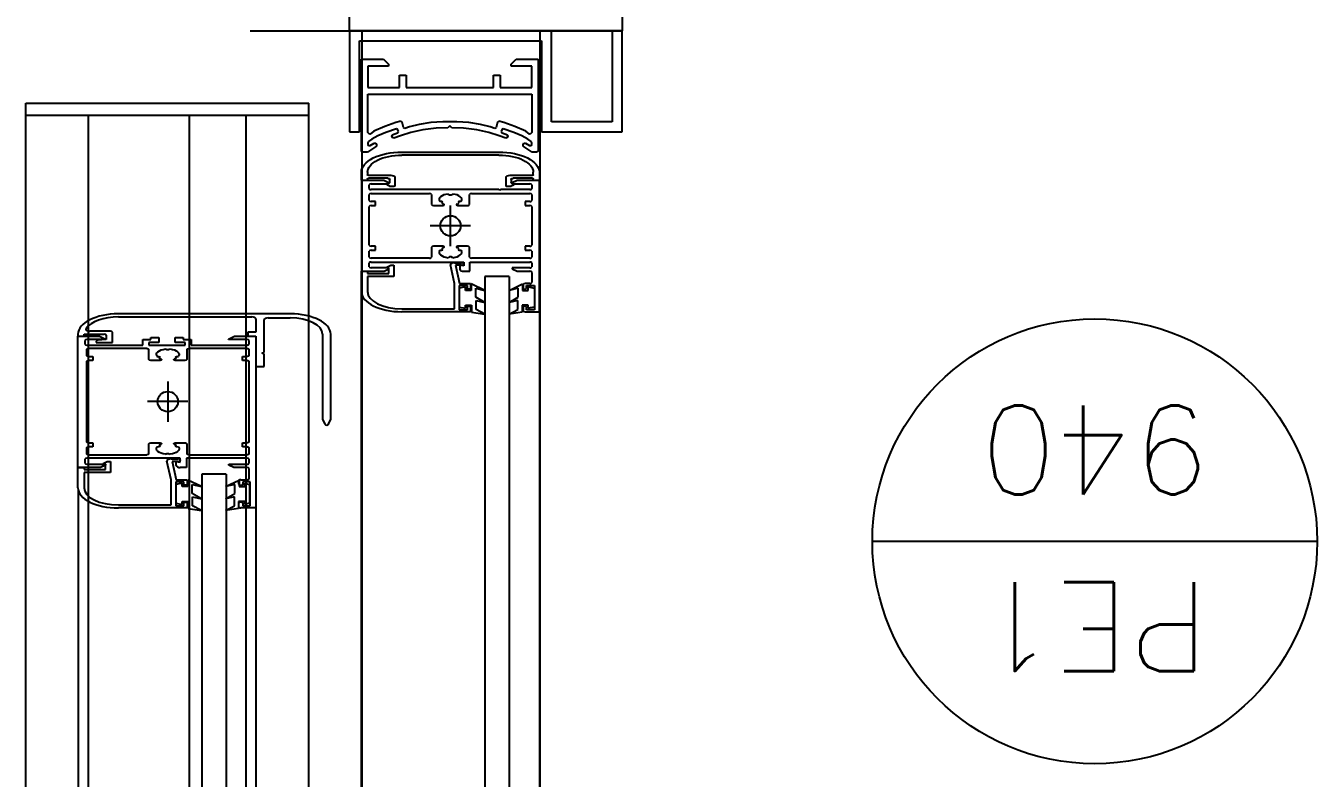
# Model space of a CAD drawing. Header units: millimetres. Extents: x 1478096 to 1808313, y 619971 to 762366.
# Drawn here: x 1638619 to 1639896, y 656234 to 656978 of the extents above; entities that cross this region are included whole.
import ezdxf
from ezdxf.enums import TextEntityAlignment as Align

# ---------------------------------------------------------------- set-up
doc = ezdxf.new("R2010")
doc.units = ezdxf.units.MM
doc.header["$LTSCALE"] = 10
doc.layers.add('DC-ARQ-CARPINTERIAS', color=7, linetype='Continuous')
doc.layers.add('TXT CARPINTERIAS', color=2, linetype='Continuous')
doc.styles.add('ROMANS', font='romans')

# ---------------------------------------------------------------- blocks, each defined once
blk = doc.blocks.new('*E2')
blk.add_lwpolyline([(0.056, 0.088), (0.056, 0.136, 0.414214), (0.016, 0.176), (0.0008, 0.176, 0.414214), (0, 0.1752), (0, 0.1708, 0.414214), (0.0008, 0.17), (0.0032, 0.17, -0.414214), (0.004, 0.1692), (0.004, 0.15, -0.414214), (0.002, 0.148), (-0.0043, 0.148, -0.198912), (-0.0048, 0.1482), (-0.0069, 0.1503, 0.414214), (-0.0097, 0.1503), (-0.0118, 0.1482, 0.198912), (-0.012, 0.1477), (-0.012, 0.1438, 0.414214), (-0.0112, 0.143), (0.006, 0.143, 0.414214), (0.01, 0.147), (0.01, 0.1692, -0.414214), (0.0108, 0.17), (0.016, 0.17, -0.414214), (0.05, 0.136), (0.05, 0.088), (0.05, 0.04, -0.414214), (0.016, 0.006), (0.0108, 0.006, -0.414214), (0.01, 0.0068), (0.01, 0.029, 0.414214), (0.006, 0.033), (-0.0112, 0.033, 0.414214), (-0.012, 0.0322), (-0.012, 0.0283, 0.198912), (-0.0118, 0.0278), (-0.0097, 0.0257, 0.414214), (-0.0069, 0.0257), (-0.0048, 0.0278, -0.198912), (-0.0043, 0.028), (0.002, 0.028, -0.414214), (0.004, 0.026), (0.004, 0.0068, -0.414214), (0.0032, 0.006), (0.0008, 0.006, 0.414214), (0, 0.0052), (0, 0.0008, 0.414214), (0.0008, 0), (0.016, 0, 0.414214), (0.056, 0.04)], format="xyb", close=True)
blk = doc.blocks.new('PUERTAS AUT.2')
at = {"layer": 'DC-ARQ-CARPINTERIAS', "ltscale": 200}
for p, q in [((1532.8928, 719.3496), (1532.8928, 723.8995)), ((1533.0688, 719.3496), (1533.0688, 723.8995)), ((1533.1212, 720.6679), (1533.1212, 719.421)), ((1533.1832, 720.6746), (1533.1832, 719.433)), ((1533.2392, 720.6746), (1533.2392, 719.433)), ((1533.3392, 720.6746), (1533.3392, 719.433)), ((1533.4012, 720.6746), (1533.4012, 719.421)), ((1533.2032, 719.7883), (1533.2032, 720.5396)), ((1533.2272, 719.7883), (1533.2272, 720.5396)), ((1533.3492, 720.5247), (1533.3492, 719.8046)), ((1532.9232, 719.5926), (1532.9232, 720.516)), ((1532.9472, 719.5926), (1532.9472, 720.516)), ((1533.0692, 720.5026), (1533.0692, 719.6075)), ((1533.1732, 720.5047), (1533.1732, 719.6816)), ((1532.8932, 719.6275), (1532.8932, 720.4826)), ((1533.1732, 719.8216), (1533.1884, 719.8216)), ((1533.1864, 719.8196), (1533.1792, 719.8196)), ((1533.1792, 719.8196), (1533.1792, 719.7956)), ((1533.1864, 719.817), (1533.1864, 719.8196)), ((1533.1904, 719.8206), (1533.1904, 719.817)), ((1533.1907, 719.822), (1533.2036, 719.824)), ((1533.1907, 719.8204), (1533.1907, 719.822)), ((1533.1907, 719.8151), (1533.1907, 719.8204)), ((1533.1907, 719.8204), (1533.1907, 719.8204)), ((1533.2036, 719.824), (1533.1949, 719.8196)), ((1533.1949, 719.8196), (1533.1949, 719.8106)), ((1533.2406, 719.822), (1533.2276, 719.824)), ((1533.2276, 719.824), (1533.2364, 719.8196)), ((1533.2364, 719.8196), (1533.2364, 719.8106)), ((1533.2406, 719.8204), (1533.2406, 719.822)), ((1533.2406, 719.8151), (1533.2406, 719.8204)), ((1533.2406, 719.8204), (1533.2406, 719.8204)), ((1533.2416, 719.816), (1533.2416, 719.8216)), ((1533.2416, 719.8216), (1533.3096, 719.8216)), ((1533.2528, 719.8196), (1533.2448, 719.8196)), ((1533.2448, 719.8196), (1533.2448, 719.816)), ((1533.2528, 719.7956), (1533.2528, 719.8196)), ((1533.1798, 719.8169), (1533.1846, 719.8182)), ((1533.1798, 719.7984), (1533.1798, 719.8169)), ((1533.1846, 719.8182), (1533.1846, 719.8169)), ((1533.1846, 719.8169), (1533.1846, 719.8151)), ((1533.1846, 719.8151), (1533.1907, 719.8151)), ((1533.2036, 719.8126), (1533.1946, 719.8074)), ((1533.1946, 719.8074), (1533.1946, 719.7984)), ((1533.1949, 719.8106), (1533.2036, 719.8126)), ((1533.2364, 719.8106), (1533.2276, 719.8126)), ((1533.2276, 719.8126), (1533.2366, 719.8074)), ((1533.2366, 719.8074), (1533.2367, 719.7984)), ((1533.2466, 719.8151), (1533.2406, 719.8151)), ((1533.2448, 719.816), (1533.2416, 719.816)), ((1533.2528, 719.8169), (1533.2466, 719.8182)), ((1533.2466, 719.8182), (1533.2466, 719.8169)), ((1533.2466, 719.8169), (1533.2466, 719.8151)), ((1533.2528, 719.7984), (1533.2528, 719.8169)), ((1533.3096, 719.8186), (1533.2576, 719.8186)), ((1533.2576, 719.8186), (1533.2576, 719.7936)), ((1533.1792, 719.7956), (1533.1864, 719.7956)), ((1533.1846, 719.797), (1533.1798, 719.7984)), ((1533.1884, 719.7936), (1533.1824, 719.7936)), ((1533.1902, 719.8004), (1533.1846, 719.8004)), ((1533.1846, 719.8004), (1533.1846, 719.797)), ((1533.1864, 719.7956), (1533.1864, 719.7982)), ((1533.2036, 719.8005), (1533.1902, 719.794)), ((1533.1902, 719.794), (1533.1902, 719.8004)), ((1533.1904, 719.7982), (1533.1904, 719.7946)), ((1533.1946, 719.7984), (1533.2036, 719.8005)), ((1533.2367, 719.7984), (1533.2276, 719.8005)), ((1533.2276, 719.8005), (1533.241, 719.794)), ((1533.241, 719.794), (1533.241, 719.8004)), ((1533.241, 719.8004), (1533.2466, 719.8004)), ((1533.2416, 719.7936), (1533.2416, 719.7992)), ((1533.2416, 719.7992), (1533.2448, 719.7992)), ((1533.2526, 719.7936), (1533.2416, 719.7936)), ((1533.2448, 719.7992), (1533.2448, 719.7956)), ((1533.2448, 719.7956), (1533.2528, 719.7956)), ((1533.2466, 719.8004), (1533.2466, 719.797)), ((1533.2466, 719.797), (1533.2528, 719.7984)), ((1533.2565, 719.7756), (1533.2526, 719.7936)), ((1533.2576, 719.7936), (1533.2616, 719.7754)), ((1533.3436, 719.7866), (1533.3436, 719.8016)), ((1533.3496, 719.8016), (1533.3496, 719.7816)), ((1533.1804, 719.7926), (1533.1804, 719.7826)), ((1533.1824, 719.7816), (1533.1936, 719.7816)), ((1533.1936, 719.7816), (1533.1956, 719.7816)), ((1533.1956, 719.7816), (1533.2004, 719.7792)), ((1533.2032, 719.7883), (1533.2272, 719.7883)), ((1533.2424, 719.7724), (1533.2424, 719.7816)), ((1533.2424, 719.7816), (1533.2484, 719.7816)), ((1533.3176, 719.7756), (1533.3176, 719.7866)), ((1533.3176, 719.7866), (1533.3436, 719.7866)), ((1533.3436, 719.7836), (1533.3224, 719.7836)), ((1533.3224, 719.7836), (1533.3224, 719.7786)), ((1533.3224, 719.7792), (1533.3272, 719.7816)), ((1533.3272, 719.7816), (1533.3496, 719.7816)), ((1533.3436, 719.7816), (1533.3436, 719.7836)), ((1533.3496, 719.7816), (1533.3436, 719.7816)), ((1533.3496, 719.7816), (1533.3496, 719.7724)), ((1533.1804, 719.7772), (1533.1804, 719.7734)), ((1533.1804, 719.768), (1533.1804, 719.762)), ((1533.2004, 719.7782), (1533.1824, 719.7782)), ((1533.1824, 719.7724), (1533.2424, 719.7724)), ((1533.24, 719.769), (1533.1824, 719.769)), ((1533.2004, 719.7792), (1533.2004, 719.7782)), ((1533.242, 719.7582), (1533.242, 719.768)), ((1533.2524, 719.7756), (1533.2484, 719.7762)), ((1533.2484, 719.7762), (1533.2484, 719.7724)), ((1533.2484, 719.7724), (1533.2616, 719.7724)), ((1533.2486, 719.7741), (1533.2486, 719.7746)), ((1533.2506, 719.7756), (1533.2565, 719.7756)), ((1533.2576, 719.7731), (1533.2506, 719.7731)), ((1533.2524, 719.7796), (1533.2524, 719.7756)), ((1533.26, 719.7678), (1533.2586, 719.7685)), ((1533.2616, 719.7724), (1533.3408, 719.7724)), ((1533.2631, 719.7685), (1533.2617, 719.7678)), ((1533.2796, 719.768), (1533.2796, 719.7582)), ((1533.3392, 719.769), (1533.2816, 719.769)), ((1533.3206, 719.7756), (1533.3176, 719.7756)), ((1533.3246, 719.7776), (1533.3206, 719.7756)), ((1533.3224, 719.7782), (1533.3224, 719.7792)), ((1533.3224, 719.7786), (1533.3246, 719.7776)), ((1533.3408, 719.7782), (1533.3224, 719.7782)), ((1533.3412, 719.762), (1533.3412, 719.768)), ((1533.3428, 719.7734), (1533.3428, 719.7772)), ((1533.3496, 719.7724), (1533.3496, 719.6516)), ((1533.1804, 719.7562), (1533.1804, 719.6766)), ((1533.1824, 719.761), (1533.1868, 719.761)), ((1533.1868, 719.7572), (1533.1824, 719.7572)), ((1533.1868, 719.761), (1533.1868, 719.7572)), ((1533.2534, 719.7572), (1533.244, 719.7572)), ((1533.2502, 719.7613), (1533.2521, 719.761)), ((1533.253, 719.7603), (1533.2525, 719.7593)), ((1533.2776, 719.7572), (1533.2682, 719.7572)), ((1533.2692, 719.7593), (1533.2687, 719.7603)), ((1533.2695, 719.761), (1533.2715, 719.7613)), ((1533.3348, 719.7572), (1533.3348, 719.761)), ((1533.3348, 719.761), (1533.3392, 719.761)), ((1533.3392, 719.7572), (1533.3348, 719.7572)), ((1533.3412, 719.6766), (1533.3412, 719.7562)), ((1533.1017, 719.7388), (1533.0996, 719.7336)), ((1533.0996, 719.7336), (1533.0996, 719.6496)), ((1533.1076, 719.7336), (1533.1056, 719.7388)), ((1533.1076, 719.6496), (1533.1076, 719.7336)), ((1533.2608, 719.6964), (1533.2608, 719.7364)), ((1533.2408, 719.7164), (1533.2808, 719.7164)), ((1533.1736, 719.6816), (1533.1656, 719.6816)), ((1533.1656, 719.6816), (1533.1656, 719.6696)), ((1533.1736, 719.6516), (1533.1736, 719.6816)), ((1533.1656, 719.6696), (1533.1676, 719.6686)), ((1533.1676, 719.6686), (1533.1656, 719.6676)), ((1533.1656, 719.6676), (1533.1656, 719.6356)), ((1533.1804, 719.6708), (1533.1804, 719.6648)), ((1533.1824, 719.6756), (1533.1868, 719.6756)), ((1533.1868, 719.6718), (1533.1824, 719.6718)), ((1533.1868, 719.6756), (1533.1868, 719.6718)), ((1533.242, 719.6648), (1533.242, 719.6746)), ((1533.244, 719.6756), (1533.2534, 719.6756)), ((1533.2521, 719.6719), (1533.2502, 719.6716)), ((1533.2525, 719.6736), (1533.253, 719.6726)), ((1533.2682, 719.6756), (1533.2776, 719.6756)), ((1533.2687, 719.6726), (1533.2692, 719.6736)), ((1533.2715, 719.6716), (1533.2695, 719.6719)), ((1533.2796, 719.6746), (1533.2796, 719.6648)), ((1533.3348, 719.6756), (1533.3392, 719.6756)), ((1533.3348, 719.6718), (1533.3348, 719.6756)), ((1533.3392, 719.6718), (1533.3348, 719.6718)), ((1533.3412, 719.6648), (1533.3412, 719.6708)), ((1533.1804, 719.6594), (1533.1804, 719.656)), ((1533.1824, 719.6638), (1533.24, 719.6638)), ((1533.2376, 719.6604), (1533.1824, 719.6604)), ((1533.1824, 719.655), (1533.2008, 719.655)), ((1533.2008, 719.6546), (1533.1948, 719.6516)), ((1533.2008, 719.655), (1533.2008, 719.6546)), ((1533.2376, 719.6548), (1533.2376, 719.6604)), ((1533.2456, 719.6548), (1533.2376, 719.6548)), ((1533.2796, 719.6604), (1533.2436, 719.6604)), ((1533.2436, 719.6604), (1533.2436, 719.6578)), ((1533.2436, 719.6578), (1533.2536, 719.6578)), ((1533.2456, 719.6528), (1533.2456, 719.6548)), ((1533.2536, 719.6578), (1533.2536, 719.6528)), ((1533.2586, 719.6644), (1533.26, 719.6651)), ((1533.2617, 719.6651), (1533.2631, 719.6644)), ((1533.2696, 719.6528), (1533.2696, 719.6578)), ((1533.2696, 719.6578), (1533.2796, 719.6578)), ((1533.2856, 719.6548), (1533.2776, 719.6548)), ((1533.2776, 719.6548), (1533.2776, 719.6528)), ((1533.2796, 719.6578), (1533.2796, 719.6604)), ((1533.2816, 719.6638), (1533.3392, 719.6638)), ((1533.3408, 719.6604), (1533.2856, 719.6604)), ((1533.2856, 719.6604), (1533.2856, 719.6548)), ((1533.3316, 719.658), (1533.3156, 719.658)), ((1533.3156, 719.658), (1533.3156, 719.6476)), ((1533.3216, 719.655), (1533.3299, 719.6557)), ((1533.3216, 719.6506), (1533.3216, 719.655)), ((1533.3224, 719.6546), (1533.3224, 719.655)), ((1533.3224, 719.655), (1533.3408, 719.655)), ((1533.3284, 719.6516), (1533.3224, 719.6546)), ((1533.3316, 719.6566), (1533.3316, 719.658)), ((1533.3428, 719.656), (1533.3428, 719.6594)), ((1533.1948, 719.6516), (1533.1736, 719.6516)), ((1533.1816, 719.6516), (1533.1736, 719.6516)), ((1533.1736, 719.6346), (1533.1736, 719.6476)), ((1533.1736, 719.6476), (1533.1816, 719.6476)), ((1533.1816, 719.6476), (1533.1816, 719.6516)), ((1533.2536, 719.6528), (1533.2456, 719.6528)), ((1533.2776, 719.6528), (1533.2696, 719.6528)), ((1533.3176, 719.6466), (1533.3379, 719.6466)), ((1533.3436, 719.6496), (1533.3236, 719.6496)), ((1533.3496, 719.6516), (1533.3284, 719.6516)), ((1533.3496, 719.6516), (1533.3436, 719.6516)), ((1533.3436, 719.6516), (1533.3436, 719.6496)), ((1533.3496, 719.6496), (1533.3496, 719.6516)), ((1532.9072, 719.6275), (1532.8932, 719.6275)), ((1532.8932, 719.6275), (1532.8932, 719.4975)), ((1532.9102, 719.6278), (1532.9232, 719.6298)), ((1532.9102, 719.6262), (1532.9102, 719.6278)), ((1532.9232, 719.6298), (1532.9145, 719.6254)), ((1532.9472, 719.6298), (1532.9559, 719.6254)), ((1532.9602, 719.6278), (1532.9472, 719.6298)), ((1532.9602, 719.6262), (1532.9602, 719.6278)), ((1532.9612, 719.6219), (1532.9612, 719.6275)), ((1532.9612, 719.6275), (1533.0292, 719.6275)), ((1533.1616, 719.6336), (1533.1396, 719.6336)), ((1533.1396, 719.6296), (1533.3096, 719.6296)), ((1533.3096, 719.6326), (1533.1776, 719.6326)), ((1532.898, 719.6255), (1532.906, 719.6255)), ((1532.898, 719.6015), (1532.898, 719.6255)), ((1532.898, 719.6228), (1532.9042, 719.6241)), ((1532.898, 719.6043), (1532.898, 719.6228)), ((1532.9042, 719.6241), (1532.9042, 719.6228)), ((1532.9042, 719.6228), (1532.9042, 719.6209)), ((1532.9042, 719.6209), (1532.9102, 719.6209)), ((1532.906, 719.6255), (1532.906, 719.6227)), ((1532.9092, 719.6227), (1532.9092, 719.6265)), ((1532.9102, 719.6209), (1532.9102, 719.6263)), ((1532.9102, 719.6263), (1532.9102, 719.6262)), ((1532.9232, 719.6184), (1532.9142, 719.6132)), ((1532.9145, 719.6254), (1532.9145, 719.6165)), ((1532.9145, 719.6165), (1532.9232, 719.6184)), ((1532.9559, 719.6165), (1532.9472, 719.6184)), ((1532.9472, 719.6184), (1532.9562, 719.6132)), ((1532.9559, 719.6254), (1532.9559, 719.6165)), ((1532.9602, 719.6209), (1532.9602, 719.6263)), ((1532.9602, 719.6263), (1532.9602, 719.6262)), ((1532.9662, 719.6209), (1532.9602, 719.6209)), ((1532.9644, 719.6219), (1532.9612, 719.6219)), ((1532.9724, 719.6255), (1532.9644, 719.6255)), ((1532.9644, 719.6255), (1532.9644, 719.6219)), ((1532.9724, 719.6228), (1532.9662, 719.6241)), ((1532.9662, 719.6241), (1532.9662, 719.6228)), ((1532.9662, 719.6228), (1532.9662, 719.6209)), ((1532.9724, 719.6015), (1532.9724, 719.6255)), ((1532.9724, 719.6043), (1532.9724, 719.6228)), ((1532.9772, 719.6245), (1532.9772, 719.5995)), ((1533.0292, 719.6245), (1532.9772, 719.6245)), ((1532.9042, 719.6028), (1532.898, 719.6043)), ((1532.9098, 719.6063), (1532.9042, 719.6063)), ((1532.9042, 719.6063), (1532.9042, 719.6028)), ((1532.906, 719.6043), (1532.906, 719.6015)), ((1532.9092, 719.6005), (1532.9092, 719.6043)), ((1532.9232, 719.6063), (1532.9098, 719.5998)), ((1532.9098, 719.5998), (1532.9098, 719.6063)), ((1532.9142, 719.6132), (1532.9142, 719.6043)), ((1532.9142, 719.6043), (1532.9232, 719.6063)), ((1532.9562, 719.6043), (1532.9472, 719.6063)), ((1532.9472, 719.6063), (1532.9606, 719.5998)), ((1532.9562, 719.6132), (1532.9562, 719.6043)), ((1532.9606, 719.6063), (1532.9662, 719.6063)), ((1532.9606, 719.5998), (1532.9606, 719.6063)), ((1532.9612, 719.6051), (1532.9644, 719.6051)), ((1532.9612, 719.5995), (1532.9612, 719.6051)), ((1532.9644, 719.6051), (1532.9644, 719.6015)), ((1532.9662, 719.6063), (1532.9662, 719.6028)), ((1532.9662, 719.6028), (1532.9724, 719.6043)), ((1533.0632, 719.5925), (1533.0632, 719.6075)), ((1533.0692, 719.6075), (1533.0692, 719.5875)), ((1532.906, 719.6015), (1532.898, 719.6015)), ((1532.9008, 719.5885), (1532.9008, 719.5985)), ((1532.9028, 719.5995), (1532.9072, 719.5995)), ((1532.9232, 719.5926), (1532.9472, 719.5926)), ((1532.9722, 719.5995), (1532.9612, 719.5995)), ((1532.9644, 719.6015), (1532.9724, 719.6015)), ((1532.9761, 719.5815), (1532.9722, 719.5995)), ((1532.9772, 719.5995), (1532.9812, 719.5812)), ((1533.0372, 719.5815), (1533.0372, 719.5925)), ((1533.0372, 719.5925), (1533.0632, 719.5925)), ((1533.0632, 719.5895), (1533.042, 719.5895)), ((1533.042, 719.5895), (1533.042, 719.5845)), ((1533.0632, 719.5875), (1533.0632, 719.5895)), ((1532.9008, 719.5793), (1532.9008, 719.5831)), ((1532.9152, 719.5875), (1532.9028, 719.5875)), ((1532.9028, 719.5841), (1532.92, 719.5841)), ((1532.962, 719.5783), (1532.9028, 719.5783)), ((1532.92, 719.5851), (1532.9152, 719.5875)), ((1532.92, 719.5841), (1532.92, 719.5851)), ((1532.968, 719.5875), (1532.962, 719.5875)), ((1532.962, 719.5875), (1532.962, 719.5783)), ((1532.968, 719.5783), (1532.968, 719.5821)), ((1532.968, 719.5821), (1532.972, 719.5815)), ((1533.0596, 719.5783), (1532.968, 719.5783)), ((1532.9682, 719.58), (1532.9682, 719.5805)), ((1532.9702, 719.5815), (1532.9761, 719.5815)), ((1532.9772, 719.579), (1532.9702, 719.579)), ((1532.972, 719.5815), (1532.972, 719.5855)), ((1533.0402, 719.5815), (1533.0372, 719.5815)), ((1533.0442, 719.5835), (1533.0402, 719.5815)), ((1533.0468, 719.5875), (1533.042, 719.5851)), ((1533.042, 719.5851), (1533.042, 719.5841)), ((1533.042, 719.5845), (1533.0442, 719.5835)), ((1533.042, 719.5841), (1533.0596, 719.5841)), ((1533.0692, 719.5875), (1533.0468, 719.5875)), ((1533.0616, 719.5831), (1533.0616, 719.5793)), ((1533.0692, 719.5875), (1533.0632, 719.5875)), ((1533.0692, 719.4975), (1533.0692, 719.5875)), ((1532.9008, 719.5675), (1532.9008, 719.5735)), ((1532.9028, 719.5745), (1532.9604, 719.5745)), ((1532.9072, 719.5665), (1532.9028, 719.5665)), ((1532.9072, 719.5627), (1532.9072, 719.5665)), ((1532.9624, 719.5735), (1532.9624, 719.5637)), ((1532.9725, 719.5665), (1532.9706, 719.5667)), ((1532.9728, 719.5648), (1532.9734, 719.5658)), ((1532.9789, 719.574), (1532.9804, 719.5733)), ((1532.9821, 719.5733), (1532.9835, 719.574)), ((1532.9891, 719.5658), (1532.9896, 719.5648)), ((1532.9918, 719.5667), (1532.9899, 719.5665)), ((1533, 719.5637), (1533, 719.5735)), ((1533.002, 719.5745), (1533.0596, 719.5745)), ((1533.0596, 719.5665), (1533.0552, 719.5665)), ((1533.0552, 719.5665), (1533.0552, 719.5627)), ((1533.0616, 719.5735), (1533.0616, 719.5675)), ((1532.9008, 719.5233), (1532.9008, 719.5617)), ((1532.9028, 719.5627), (1532.9072, 719.5627)), ((1532.9644, 719.5627), (1532.9738, 719.5627)), ((1532.9812, 719.5625), (1532.9812, 719.5225)), ((1532.9886, 719.5627), (1532.998, 719.5627)), ((1533.0552, 719.5627), (1533.0596, 719.5627)), ((1533.0616, 719.5617), (1533.0616, 719.5233)), ((1532.9612, 719.5425), (1533.0012, 719.5425)), ((1532.9008, 719.5115), (1532.9008, 719.5175)), ((1532.9072, 719.5223), (1532.9028, 719.5223)), ((1532.9028, 719.5185), (1532.9072, 719.5185)), ((1532.9072, 719.5185), (1532.9072, 719.5223)), ((1532.9624, 719.5213), (1532.9624, 719.5115)), ((1532.9738, 719.5223), (1532.9644, 719.5223)), ((1532.9706, 719.5183), (1532.9725, 719.5185)), ((1532.9734, 719.5193), (1532.9728, 719.5202)), ((1532.998, 719.5223), (1532.9886, 719.5223)), ((1532.9896, 719.5202), (1532.9891, 719.5193)), ((1532.9899, 719.5185), (1532.9918, 719.5183)), ((1533, 719.5115), (1533, 719.5213)), ((1533.0596, 719.5223), (1533.0552, 719.5223)), ((1533.0552, 719.5223), (1533.0552, 719.5185)), ((1533.0552, 719.5185), (1533.0596, 719.5185)), ((1533.0616, 719.5175), (1533.0616, 719.5115)), ((1532.9008, 719.5019), (1532.9008, 719.5057)), ((1532.9604, 719.5105), (1532.9028, 719.5105)), ((1532.9028, 719.5067), (1532.931, 719.5067)), ((1532.92, 719.5009), (1532.9028, 719.5009)), ((1532.9152, 719.4975), (1532.92, 719.4999)), ((1532.92, 719.4999), (1532.92, 719.5009)), ((1532.931, 719.5067), (1532.9322, 719.5073)), ((1532.9322, 719.5073), (1532.9334, 719.5067)), ((1532.9334, 719.5067), (1532.968, 719.5067)), ((1532.968, 719.5067), (1533.0596, 719.5067)), ((1532.9804, 719.5117), (1532.9789, 719.511)), ((1532.9835, 719.511), (1532.9821, 719.5117)), ((1533.0596, 719.5105), (1533.002, 719.5105)), ((1533.0596, 719.5009), (1533.0424, 719.5009)), ((1533.0424, 719.5009), (1533.0424, 719.4999)), ((1533.0424, 719.4999), (1533.0472, 719.4975)), ((1533.0616, 719.5057), (1533.0616, 719.5019)), ((1532.8932, 719.4975), (1532.9152, 719.4975)), ((1533.0472, 719.4975), (1533.0692, 719.4975)), ((1532.8943, 719.4679), (1532.8947, 719.4691)), ((1532.8943, 719.3775), (1532.8943, 719.4679)), ((1532.8947, 719.4691), (1532.8959, 719.4695)), ((1532.8959, 719.4695), (1532.9003, 719.4695)), ((1532.9003, 719.4695), (1532.9094, 719.4637)), ((1532.9015, 719.4629), (1532.9007, 719.4621)), ((1532.9007, 719.4621), (1532.9007, 719.4604)), ((1532.9031, 719.4629), (1532.9015, 719.4629)), ((1532.907, 719.4608), (1532.9031, 719.4629)), ((1532.9094, 719.4625), (1532.9086, 719.4608)), ((1532.9094, 719.4637), (1532.9094, 719.4625)), ((1533.0542, 719.4637), (1533.0633, 719.4695)), ((1533.0542, 719.4625), (1533.0542, 719.4637)), ((1533.055, 719.4608), (1533.0542, 719.4625)), ((1533.0605, 719.4629), (1533.0565, 719.4608)), ((1533.0621, 719.4629), (1533.0605, 719.4629)), ((1533.0629, 719.4621), (1533.0621, 719.4629)), ((1533.0629, 719.4604), (1533.0629, 719.4621)), ((1533.0633, 719.4695), (1533.0677, 719.4695)), ((1533.0677, 719.4695), (1533.0689, 719.4691)), ((1533.0689, 719.4691), (1533.0693, 719.4679)), ((1533.0693, 719.4679), (1533.0693, 719.3775)), ((1532.8912, 719.4495), (1532.8112, 719.4495)), ((1532.8112, 719.4495), (1532.8112, 719.3495)), ((1532.8912, 719.3595), (1532.8912, 719.4495)), ((1532.9007, 719.4604), (1532.9015, 719.4592)), ((1532.9007, 719.4503), (1532.9023, 719.4519)), ((1532.9007, 719.4123), (1532.9007, 719.4503)), ((1532.9015, 719.4592), (1532.9047, 719.4567)), ((1532.9023, 719.4519), (1532.9031, 719.4519)), ((1532.9031, 719.4519), (1532.9066, 719.449)), ((1532.9047, 719.4567), (1532.9106, 719.4534)), ((1532.9066, 719.449), (1532.9174, 719.4441)), ((1532.9086, 719.4608), (1532.907, 719.4608)), ((1532.9106, 719.4534), (1532.9186, 719.4501)), ((1532.9186, 719.4501), (1532.9289, 719.4464)), ((1532.9245, 719.4538), (1532.9253, 719.4555)), ((1532.9249, 719.4526), (1532.9245, 719.4538)), ((1532.9301, 719.4505), (1532.9249, 719.4526)), ((1532.9253, 719.4555), (1532.9265, 719.4559)), ((1532.9265, 719.4559), (1532.9329, 719.4534)), ((1532.9309, 719.4493), (1532.9301, 719.4505)), ((1532.9301, 719.4468), (1532.9309, 719.4493)), ((1532.9329, 719.4534), (1532.9432, 719.4501)), ((1532.9432, 719.4501), (1532.9552, 719.4476)), ((1533.0084, 719.4476), (1533.0204, 719.4501)), ((1533.0204, 719.4501), (1533.0307, 719.4534)), ((1533.0307, 719.4534), (1533.0371, 719.4559)), ((1533.0335, 719.4505), (1533.0327, 719.4493)), ((1533.0327, 719.4493), (1533.0335, 719.4468)), ((1533.0387, 719.4526), (1533.0335, 719.4505)), ((1533.0347, 719.4464), (1533.045, 719.4501)), ((1533.0371, 719.4559), (1533.0383, 719.4555)), ((1533.0383, 719.4555), (1533.039, 719.4538)), ((1533.039, 719.4538), (1533.0387, 719.4526)), ((1533.045, 719.4501), (1533.053, 719.4534)), ((1533.0462, 719.4441), (1533.0569, 719.449)), ((1533.053, 719.4534), (1533.0589, 719.4567)), ((1533.0565, 719.4608), (1533.055, 719.4608)), ((1533.0569, 719.449), (1533.0605, 719.4519)), ((1533.0589, 719.4567), (1533.0621, 719.4592)), ((1533.0605, 719.4519), (1533.0613, 719.4519)), ((1533.0613, 719.4519), (1533.0629, 719.4503)), ((1533.0621, 719.4592), (1533.0629, 719.4604)), ((1533.0629, 719.4503), (1533.0629, 719.4123)), ((1533.0712, 719.4495), (1533.0712, 719.3595)), ((1533.0812, 719.4495), (1533.0712, 719.4495)), ((1533.0812, 719.3495), (1533.0812, 719.4495)), ((1532.8212, 719.3495), (1532.8212, 719.4395)), ((1532.8212, 719.4395), (1532.8812, 719.4395)), ((1532.8812, 719.4395), (1532.8812, 719.3495)), ((1532.9174, 719.4441), (1532.9285, 719.4404)), ((1532.9285, 719.4404), (1532.9333, 719.4391)), ((1532.9289, 719.4464), (1532.9301, 719.4468)), ((1532.9333, 719.4391), (1532.9345, 719.44)), ((1532.9345, 719.44), (1532.9361, 719.4453)), ((1532.9361, 719.4453), (1532.9373, 719.4461)), ((1532.9373, 719.4461), (1532.942, 719.4445)), ((1532.942, 719.4445), (1532.9516, 719.4424)), ((1532.9516, 719.4424), (1532.9631, 719.4404)), ((1532.9552, 719.4476), (1532.9683, 719.446)), ((1532.9631, 719.4404), (1532.975, 719.4395)), ((1532.9683, 719.446), (1532.9798, 719.4456)), ((1532.975, 719.4395), (1532.9818, 719.4395)), ((1532.9798, 719.4456), (1532.9818, 719.4435)), ((1532.9818, 719.4435), (1532.9838, 719.4456)), ((1532.9818, 719.4395), (1532.9886, 719.4395)), ((1532.9838, 719.4456), (1532.9953, 719.446)), ((1532.9886, 719.4395), (1533.0005, 719.4404)), ((1532.9953, 719.446), (1533.0084, 719.4476)), ((1533.0005, 719.4404), (1533.012, 719.4424)), ((1533.012, 719.4424), (1533.0216, 719.4445)), ((1533.0216, 719.4445), (1533.0263, 719.4461)), ((1533.0263, 719.4461), (1533.0275, 719.4453)), ((1533.0275, 719.4453), (1533.0291, 719.44)), ((1533.0291, 719.44), (1533.0303, 719.4391)), ((1533.0303, 719.4391), (1533.0351, 719.4404)), ((1533.0335, 719.4468), (1533.0347, 719.4464)), ((1533.0351, 719.4404), (1533.0462, 719.4441)), ((1533.4012, 719.433), (1533.1212, 719.433)), ((1532.9818, 719.4123), (1532.9007, 719.4123)), ((1533.0629, 719.4123), (1532.9818, 719.4123)), ((1533.4012, 719.421), (1533.1212, 719.421)), ((1532.9321, 719.4055), (1532.9007, 719.4055)), ((1532.9007, 719.4055), (1532.9007, 719.3845)), ((1532.9321, 719.3936), (1532.9321, 719.4055)), ((1532.9818, 719.4055), (1532.9385, 719.4055)), ((1532.9385, 719.4055), (1532.9385, 719.3936)), ((1533.0251, 719.4055), (1532.9818, 719.4055)), ((1533.0251, 719.3936), (1533.0251, 719.4055)), ((1533.0629, 719.4055), (1533.0315, 719.4055)), ((1533.0315, 719.4055), (1533.0315, 719.3936)), ((1533.0629, 719.3845), (1533.0629, 719.4055)), ((1532.9385, 719.3936), (1532.9321, 719.3936)), ((1533.0315, 719.3936), (1533.0251, 719.3936)), ((1532.9162, 719.3775), (1532.8943, 719.3775)), ((1532.9007, 719.3845), (1532.921, 719.3845)), ((1532.921, 719.3824), (1532.9162, 719.3775)), ((1532.921, 719.3845), (1532.921, 719.3824)), ((1533.0426, 719.3824), (1533.0426, 719.3845)), ((1533.0426, 719.3845), (1533.0629, 719.3845)), ((1533.0474, 719.3775), (1533.0426, 719.3824)), ((1533.0693, 719.3775), (1533.0474, 719.3775)), ((1533.0712, 719.3595), (1532.8912, 719.3595)), ((1532.8112, 719.3495), (1532.8212, 719.3495)), ((1533.1794, 719.3495), (1532.8112, 719.3495)), ((1532.8112, 719.3495), (1533.0812, 719.3495)), ((1532.8112, 719.2495), (1532.8112, 719.3495)), ((1532.8812, 719.3495), (1533.0812, 719.3495)), ((1533.0812, 719.3495), (1533.0812, 719.2495))]:
    blk.add_line(p, q, dxfattribs=at)
for centre in [(1533.2608, 719.7164, 0), (1532.9812, 719.5425, 0)]:
    blk.add_circle(centre, 0.01, dxfattribs=at)
for centre, major_axis, start_param, end_param in [((1533.1884, 719.8206, 0), (0.002, 0), 0, 1.570796), ((1533.3096, 719.8016, 0), (0.04, 0), 0, 1.570796), ((1533.1884, 719.817, 0), (0.002, 0), 3.141593, 6.283185), ((1533.3096, 719.8016, 0), (0.034, 0), 0, 1.570796), ((1533.1824, 719.7926, 0), (0.002, 0), 1.570796, 3.141593), ((1533.1884, 719.7982, 0), (-0.002, 0), 3.141593, 6.283185), ((1533.1884, 719.7946, 0), (0.002, 0), -1.570796, 0), ((1533.1824, 719.7826, 0), (0.002, 0), 3.141593, 4.712389), ((1533.2484, 719.7796, 0), (0.004, 0), 0, 1.570796), ((1533.1824, 719.7772, 0), (0.002, 0), 1.570796, 3.141593), ((1533.1824, 719.7734, 0), (0.002, 0), 3.141593, 4.712389), ((1533.2506, 719.7746, 0), (0.002, 0), 1.570796, 3.141593), ((1533.2506, 719.7741, 0), (0.002, 0), 3.141593, 4.712389), ((1533.2576, 719.7751, 0), (0.004, 0), -1.570796, 0.10832), ((1533.3408, 719.7772, 0), (0.002, 0), 0, 1.570796), ((1533.3408, 719.7734, 0), (0.002, 0), -1.570796, 0), ((1533.1036, 719.7386, 0), (0.002, 0), 0.193727, 2.947866), ((1533.1824, 719.6594, 0), (0.002, 0), 1.570796, 3.141593), ((1533.1824, 719.656, 0), (0.002, 0), 3.141593, 4.712389), ((1533.3296, 719.6566, 0), (0.002, 0), -1.424546, 0), ((1533.3408, 719.6594, 0), (0.002, 0), 0, 1.570796), ((1533.3408, 719.656, 0), (0.002, 0), -1.570796, 0), ((1533.1396, 719.6496, 0), (0.04, 0), 3.141593, 4.712389), ((1533.1396, 719.6496, 0), (0.032, 0), 3.141593, 4.712389), ((1533.3096, 719.6496, 0), (0.04, 0), 4.712389, 6.283185), ((1533.3096, 719.6496, 0), (0.034, 0), 4.712389, 5.943348), ((1533.3176, 719.6476, 0), (0.002, 0), 3.141593, 4.712389), ((1533.3236, 719.6506, 0), (0.002, 0), 3.141593, 4.712389), ((1533.3379, 719.6446, 0), (0.004, 0), -0.339837, 1.570796), ((1532.9072, 719.6265, 0), (0.002, 0), 0, 1.570796), ((1533.0292, 719.6075, 0), (0.04, 0), 0, 1.570796), ((1533.1616, 719.6356, 0), (0.004, 0), -1.570796, 0), ((1533.1776, 719.6346, 0), (0.004, 0), 3.141593, 4.712389), ((1532.9076, 719.6227, 0), (0.0016, 0), 3.141593, 6.283185), ((1533.0292, 719.6075, 0), (0.034, 0), 0, 1.570796), ((1532.9076, 719.6043, 0), (-0.0016, 0), 3.141593, 6.283185), ((1532.9028, 719.5985, 0), (0.002, 0), 1.570796, 3.141593), ((1532.9072, 719.6005, 0), (0.002, 0), -1.570796, 0), ((1532.9028, 719.5885, 0), (0.002, 0), 3.141593, 4.712389), ((1532.9028, 719.5831, 0), (0.002, 0), 1.570796, 3.141593), ((1532.9028, 719.5793, 0), (0.002, 0), 3.141593, 4.712389), ((1532.968, 719.5855, 0), (0.004, 0), 0, 1.570796), ((1532.9702, 719.5805, 0), (0.002, 0), 1.570796, 3.141593), ((1532.9702, 719.58, 0), (0.002, 0), 3.141593, 4.712389), ((1532.9772, 719.581, 0), (0.004, 0), -1.570796, 0.10832), ((1533.0596, 719.5831, 0), (0.002, 0), 0, 1.570796), ((1533.0596, 719.5793, 0), (0.002, 0), -1.570796, 0), ((1532.9028, 719.5735, 0), (0.002, 0), 1.570796, 3.141593), ((1532.9028, 719.5675, 0), (0.002, 0), 3.141593, 4.712389), ((1532.9604, 719.5735, 0), (0.002, 0), 0, 1.570796), ((1532.9644, 719.5637, 0), (0.002, 0), 3.141593, 4.712389), ((1532.9812, 719.5685, 0), (0.0112, 0), 1.774481, 3.461507), ((1532.9722, 719.5659, 0), (0.0012, 0), -0.261799, 1.308997), ((1532.9812, 719.5685, 0), (0.0112, 0), 3.868876, 4.084616), ((1532.9738, 719.5634, 0), (0.0014, 0), -1.570796, 0.943023), ((1532.9812, 719.5737, 0), (0.0012, 0), 3.926991, 5.497787), ((1532.9812, 719.5685, 0), (0.0112, 0), -0.319914, 1.367112), ((1532.9886, 719.5634, 0), (0.0014, 0), 2.19857, 4.712389), ((1532.9812, 719.5685, 0), (0.0112, 0), -0.943023, -0.727284), ((1532.9902, 719.5659, 0), (0.0012, 0), 1.832596, 3.403392), ((1532.998, 719.5637, 0), (0.002, 0), 4.712389, 6.283185), ((1533.002, 719.5735, 0), (0.002, 0), 1.570796, 3.141593), ((1533.0596, 719.5735, 0), (0.002, 0), 0, 1.570796), ((1533.0596, 719.5675, 0), (0.002, 0), -1.570796, 0), ((1532.9028, 719.5617, 0), (0.002, 0), 1.570796, 3.141593), ((1533.0596, 719.5617, 0), (0.002, 0), 0, 1.570796), ((1532.9028, 719.5233, 0), (0.002, 0), 3.141593, 4.712389), ((1532.9028, 719.5175, 0), (0.002, 0), 1.570796, 3.141593), ((1532.9644, 719.5213, 0), (0.002, 0), 1.570796, 3.141593), ((1532.9812, 719.5165, 0), (0.0112, 0), 2.821679, 4.508704), ((1532.9722, 719.5191, 0), (0.0012, 0), -1.308997, 0.261799), ((1532.9812, 719.5165, 0), (0.0112, 0), 2.19857, 2.414309), ((1532.9738, 719.5216, 0), (0.0014, 0), -0.943023, 1.570796), ((1532.9812, 719.5165, 0), (0.0112, 0), -1.367112, 0.319914), ((1532.9886, 719.5216, 0), (0.0014, 0), 1.570796, 4.084616), ((1532.9812, 719.5165, 0), (0.0112, 0), 0.727284, 0.943023), ((1532.9902, 719.5191, 0), (0.0012, 0), 2.879793, 4.45059), ((1532.998, 719.5213, 0), (0.002, 0), 0, 1.570796), ((1533.0596, 719.5233, 0), (0.002, 0), -1.570796, 0), ((1533.0596, 719.5175, 0), (0.002, 0), 0, 1.570796), ((1532.9028, 719.5115, 0), (0.002, 0), 3.141593, 4.712389), ((1532.9028, 719.5057, 0), (0.002, 0), 1.570796, 3.141593), ((1532.9028, 719.5019, 0), (0.002, 0), 3.141593, 4.712389), ((1532.9604, 719.5115, 0), (0.002, 0), -1.570796, 0), ((1532.9812, 719.5113, 0), (0.0012, 0), 0.785398, 2.356194), ((1533.002, 719.5115, 0), (0.002, 0), 3.141593, 4.712389), ((1533.0596, 719.5115, 0), (0.002, 0), -1.570796, 0), ((1533.0596, 719.5057, 0), (0.002, 0), 0, 1.570796), ((1533.0596, 719.5019, 0), (0.002, 0), -1.570796, 0)]:
    blk.add_ellipse(centre, major_axis=major_axis, ratio=0.5, start_param=start_param, end_param=end_param, dxfattribs=at)
at = {"layer": 'DC-ARQ-CARPINTERIAS', "ltscale": 200, "extrusion": (0, 0, -1)}
for centre, major_axis, start_param, end_param in [((1533.1824, 719.768, 0), (0.002, 0), 3.141593, 4.712389), ((1533.24, 719.768, 0), (0.002, 0), -1.570796, 0), ((1533.2608, 719.763, 0), (0.0112, 0), 2.821679, 4.508704), ((1533.2608, 719.763, 0), (0.0112, 0), -1.367112, 0.319914), ((1533.2816, 719.768, 0), (0.002, 0), 3.141593, 4.712389), ((1533.3392, 719.768, 0), (0.002, 0), -1.570796, 0), ((1533.1824, 719.762, 0), (0.002, 0), 1.570796, 3.141593), ((1533.1824, 719.7562, 0), (0.002, 0), 3.141593, 4.712389), ((1533.244, 719.7582, 0), (0.002, 0), 1.570796, 3.141593), ((1533.2518, 719.7604, 0), (0.0012, 0), -1.308997, 0.261799), ((1533.2608, 719.763, 0), (0.0112, 0), 2.19857, 2.414309), ((1533.2534, 719.7579, 0), (0.0014, 0), -0.943023, 1.570796), ((1533.2608, 719.7682, 0), (0.0012, 0), 0.785398, 2.356194), ((1533.2682, 719.7579, 0), (0.0014, 0), 1.570796, 4.084616), ((1533.2608, 719.763, 0), (0.0112, 0), 0.727284, 0.943023), ((1533.2698, 719.7604, 0), (0.0012, 0), 2.879793, 4.45059), ((1533.2776, 719.7582, 0), (0.002, 0), 0, 1.570796), ((1533.3392, 719.762, 0), (0.002, 0), 0, 1.570796), ((1533.3392, 719.7562, 0), (0.002, 0), -1.570796, 0), ((1533.1824, 719.6766, 0), (0.002, 0), 1.570796, 3.141593), ((1533.1824, 719.6708, 0), (0.002, 0), 3.141593, 4.712389), ((1533.244, 719.6746, 0), (0.002, 0), 3.141593, 4.712389), ((1533.2608, 719.6698, 0), (0.0112, 0), 1.774481, 3.461507), ((1533.2518, 719.6724, 0), (0.0012, 0), -0.261799, 1.308997), ((1533.2608, 719.6698, 0), (0.0112, 0), 3.868876, 4.084616), ((1533.2534, 719.6749, 0), (0.0014, 0), -1.570796, 0.943023), ((1533.2608, 719.6698, 0), (0.0112, 0), -0.319914, 1.367112), ((1533.2682, 719.6749, 0), (0.0014, 0), 2.19857, 4.712389), ((1533.2608, 719.6698, 0), (0.0112, 0), -0.943023, -0.727284), ((1533.2698, 719.6724, 0), (0.0012, 0), 1.832596, 3.403392), ((1533.2776, 719.6746, 0), (0.002, 0), 4.712389, 6.283185), ((1533.3392, 719.6766, 0), (0.002, 0), 0, 1.570796), ((1533.3392, 719.6708, 0), (0.002, 0), -1.570796, 0), ((1533.1824, 719.6648, 0), (0.002, 0), 1.570796, 3.141593), ((1533.24, 719.6648, 0), (0.002, 0), 0, 1.570796), ((1533.2608, 719.6646, 0), (0.0012, 0), 3.926991, 5.497787), ((1533.2816, 719.6648, 0), (0.002, 0), 1.570796, 3.141593), ((1533.3392, 719.6648, 0), (0.002, 0), 0, 1.570796)]:
    blk.add_ellipse(centre, major_axis=major_axis, ratio=0.5, start_param=start_param, end_param=end_param, dxfattribs=at)
at = {"layer": 'DC-ARQ-CARPINTERIAS', "ltscale": 200, "xscale": -0.5, "rotation": 90}
blk.add_blockref('*E2', (1533.0692, 719.4975, 0), dxfattribs=at)
blk = doc.blocks.new('SIMB-CAR')
blk.add_line((-0.5, 0), (0.5, 0))
blk.add_circle((0, 0), 0.5)
at = {"style": 'ROMANS'}
for tag, p in [('TIPO', (0, 0.1918)), ('NUMERO', (0, -0.2055))]:
    blk.add_attdef(tag, text='', height=0.2, dxfattribs=at).set_placement(p, align=Align.MIDDLE)

msp = doc.modelspace()

# ---------------------------------------------------------------- block references
at = {"layer": 'DC-ARQ-CARPINTERIAS', "xscale": 1000, "yscale": 1000, "zscale": 1000, "rotation": 180}
msp.add_blockref('PUERTAS AUT.2', (3172020.149, 1376323.114), dxfattribs=at)
at = {"layer": 'TXT CARPINTERIAS', "xscale": 440.0000000000546, "yscale": 440.0000000000546, "zscale": 440.0000000000546, "rotation": 180}
msp.add_blockref('SIMB-CAR', (1639676.305, 656468.476), dxfattribs=at).add_auto_attribs({'NUMERO': '940', 'TIPO': 'PE1'})

doc.saveas('drawing.dxf')
